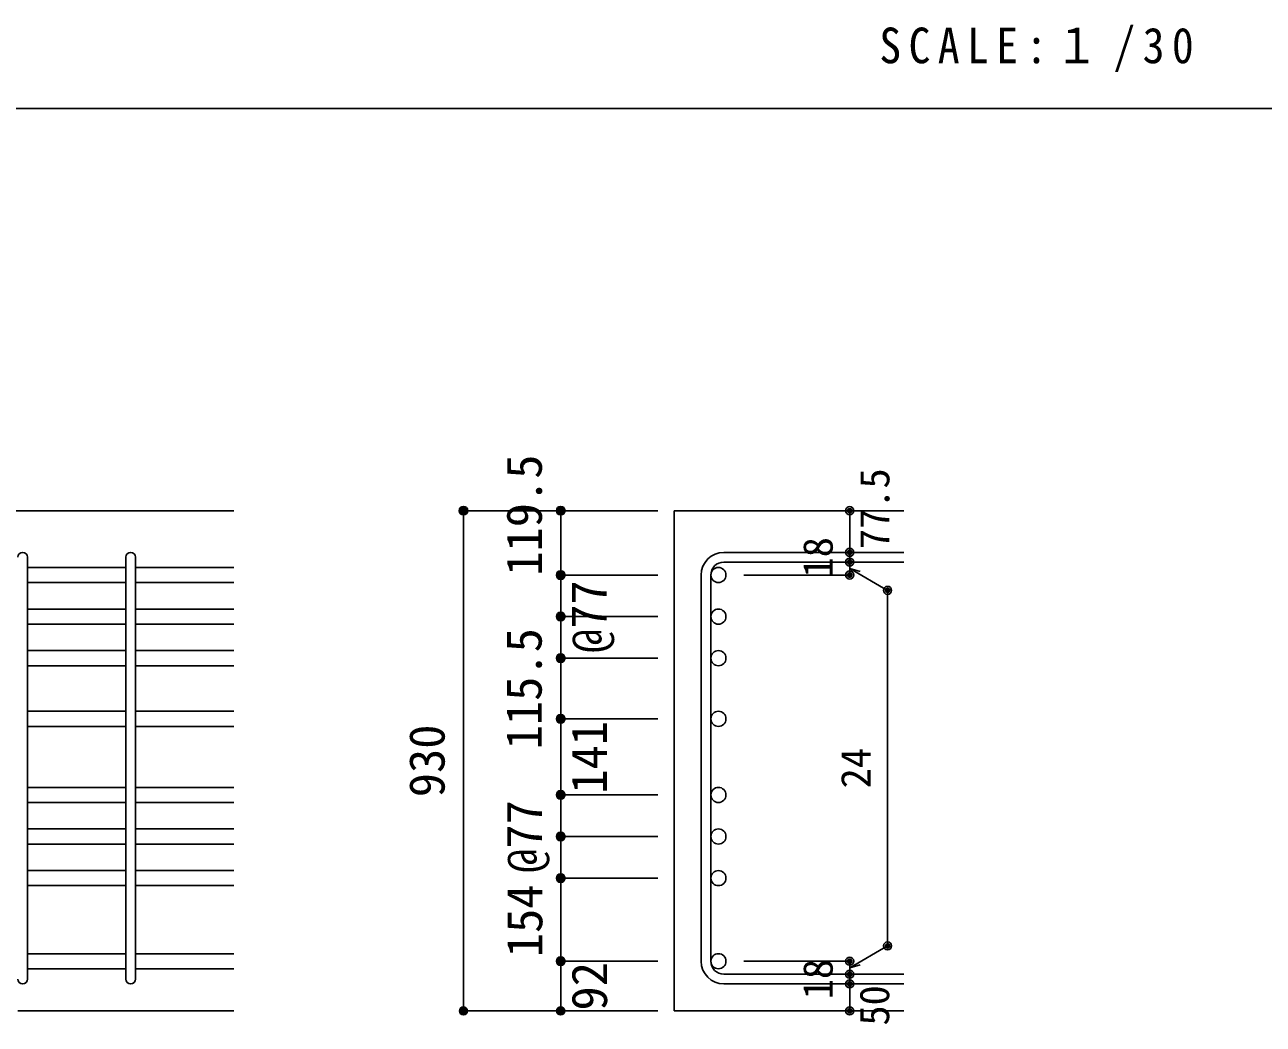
# Model space of a CAD drawing. Units: millimetres at full size, sheet at 1:30; details may follow other scales. Extents: x -5973 to 5954, y -4195 to 4201.
# Drawn here: x 1340 to 3633, y -1918 to -67 of the extents above; entities that cross this region are included whole.
import ezdxf
from ezdxf.enums import TextEntityAlignment as Align

# ---------------------------------------------------------------- set-up
doc = ezdxf.new("R2010")
doc.units = ezdxf.units.MM
doc.header["$LTSCALE"] = 30
doc.header["$PDMODE"] = 32
doc.header["$PDSIZE"] = 15
for name, color, linetype in [('0-1_躯体線', 2, 'Continuous'), ('0-5_基礎梁筋', 7, 'Continuous'), ('0-6_スタラップ筋', 7, 'Continuous'), ('0-D_寸法', 4, 'Continuous'), ('6-7_文字', 7, 'Continuous'), ('F-0_枠', 6, 'Continuous')]:
    doc.layers.add(name, color=color, linetype=linetype)
doc.styles.add('ＭＳ ゴシック', font='')
doc.styles.get('ＭＳ ゴシック').set_extended_font_data('MS Gothic')

msp = doc.modelspace()

# ---------------------------------------------------------------- linework, layer by layer
at = {"layer": '0-1_躯体線'}
for p, q in [((1727.44, -967.16), (-222.56, -967.16)), ((2967.44, -967.16), (2542.44, -967.16)), ((2542.44, -967.16), (2542.44, -1893.66)), ((1327.44, -1893.66), (1727.44, -1893.66)), ((2967.44, -1893.66), (2542.44, -1893.66))]:
    msp.add_line(p, q, dxfattribs=at)
at = {"layer": '0-5_基礎梁筋'}
for p, q in [((1345.44, -1072.36), (1527.44, -1072.36)), ((1545.44, -1072.36), (1727.44, -1072.36)), ((1345.44, -1100.36), (1527.44, -1100.36)), ((1545.44, -1100.36), (1727.44, -1100.36)), ((1345.44, -1149.36), (1527.44, -1149.36)), ((1545.44, -1149.36), (1727.44, -1149.36)), ((1345.44, -1177.36), (1527.44, -1177.36)), ((1545.44, -1177.36), (1727.44, -1177.36)), ((1345.44, -1226.36), (1527.44, -1226.36)), ((1545.44, -1226.36), (1727.44, -1226.36)), ((1345.44, -1254.36), (1527.44, -1254.36)), ((1545.44, -1254.36), (1727.44, -1254.36)), ((1345.44, -1338.66), (1527.44, -1338.66)), ((1545.44, -1338.66), (1727.44, -1338.66)), ((1345.44, -1366.66), (1527.44, -1366.66)), ((1545.44, -1366.66), (1727.44, -1366.66)), ((1345.44, -1479.66), (1527.44, -1479.66)), ((1545.44, -1479.66), (1727.44, -1479.66)), ((1345.44, -1507.66), (1527.44, -1507.66)), ((1545.44, -1507.66), (1727.44, -1507.66)), ((1345.44, -1556.66), (1527.44, -1556.66)), ((1545.44, -1556.66), (1727.44, -1556.66)), ((1345.44, -1584.66), (1527.44, -1584.66)), ((1545.44, -1584.66), (1727.44, -1584.66)), ((1345.44, -1633.66), (1527.44, -1633.66)), ((1545.44, -1633.66), (1727.44, -1633.66)), ((1345.44, -1661.66), (1527.44, -1661.66)), ((1545.44, -1661.66), (1727.44, -1661.66)), ((1345.44, -1787.66), (1527.44, -1787.66)), ((1545.44, -1787.66), (1727.44, -1787.66)), ((1345.44, -1815.66), (1527.44, -1815.66)), ((1545.44, -1815.66), (1727.44, -1815.66))]:
    msp.add_line(p, q, dxfattribs=at)
at = {"layer": '0-5_基礎梁筋', "color": 3}
for centre in [(2624.44, -1086.36), (2624.44, -1163.36), (2624.44, -1240.36), (2624.44, -1352.66), (2624.44, -1493.66), (2624.44, -1570.66), (2624.44, -1647.66), (2624.44, -1801.66)]:
    msp.add_circle(centre, 14, dxfattribs=at)
at = {"layer": '0-6_スタラップ筋'}
for p, q in [((1345.44, -1053.36), (1345.44, -1834.66)), ((1527.44, -1834.66), (1527.44, -1053.36)), ((1545.44, -1053.36), (1545.44, -1834.66)), ((2634.44, -1044.36), (2967.44, -1044.36)), ((2634.44, -1062.36), (2967.44, -1062.36)), ((2592.44, -1086.36), (2592.44, -1801.66)), ((2610.44, -1086.36), (2610.44, -1801.66)), ((2634.44, -1825.66), (2967.44, -1825.66)), ((2634.44, -1843.66), (2967.44, -1843.66))]:
    msp.add_line(p, q, dxfattribs=at)
for centre, radius, start, end in [((1336.44, -1053.36), 9, 0, 180), ((1536.44, -1053.36), 9, 0, 180), ((2634.44, -1086.36), 42, 90, 180), ((2634.44, -1086.36), 24, 90, 180), ((2634.44, -1801.66), 42, 180, 270), ((2634.44, -1801.66), 24, 180, 270), ((1336.44, -1834.66), 9, 180, 0), ((1536.44, -1834.66), 9, 180, 0)]:
    msp.add_arc(centre, radius, start, end, dxfattribs=at)
at = {"layer": '0-D_寸法'}
for p, q in [((2152.44, -967.16), (2332.44, -967.16)), ((2152.44, -967.16), (2332.44, -967.16)), ((2152.44, -967.16), (2152.44, -1893.66)), ((2332.44, -967.16), (2512.44, -967.16)), ((2332.44, -967.16), (2512.44, -967.16)), ((2332.44, -1893.66), (2332.44, -967.16)), ((2867.44, -1044.36), (2867.44, -967.16)), ((2867.44, -967.16), (2867.44, -1044.36)), ((2867.44, -1062.36), (2867.44, -1044.36)), ((2867.44, -1062.36), (2867.44, -1086.36)), ((2867.44, -1074.36), (2937.5, -1114.81)), ((2867.44, -1074.36), (2886.76, -1079.54)), ((2332.44, -1086.36), (2512.44, -1086.36)), ((2332.44, -1086.36), (2512.44, -1086.36)), ((2867.44, -1086.36), (2671.35, -1086.36)), ((2937.5, -1114.81), (2937.5, -1773.21)), ((2332.44, -1163.36), (2512.44, -1163.36)), ((2332.44, -1163.36), (2512.44, -1163.36)), ((2332.44, -1240.36), (2512.44, -1240.36)), ((2332.44, -1352.66), (2512.44, -1352.66)), ((2332.44, -1493.66), (2512.44, -1493.66)), ((2332.44, -1570.66), (2512.44, -1570.66)), ((2332.44, -1647.66), (2512.44, -1647.66)), ((2867.44, -1813.66), (2937.5, -1773.21)), ((2332.44, -1801.66), (2512.44, -1801.66)), ((2867.44, -1801.66), (2671.35, -1801.66)), ((2867.44, -1825.66), (2867.44, -1801.66)), ((2867.44, -1813.66), (2886.76, -1808.49)), ((2867.44, -1843.66), (2867.44, -1825.66)), ((2867.44, -1893.66), (2867.44, -1843.66)), ((2152.44, -1893.66), (2332.44, -1893.66)), ((2332.44, -1893.66), (2512.44, -1893.66))]:
    msp.add_line(p, q, dxfattribs=at)
for centre, radius in [((2152.44, -967.16), 8), ((2152.44, -967.16), 7.2), ((2152.44, -967.16), 6.4), ((2152.44, -967.16), 5.6), ((2152.44, -967.16), 4.8), ((2332.44, -967.16), 8), ((2332.44, -967.16), 7.2), ((2332.44, -967.16), 6.4), ((2332.44, -967.16), 5.6), ((2332.44, -967.16), 4.8), ((2152.44, -967.16), 4), ((2152.44, -967.16), 3.2), ((2152.44, -967.16), 2.4), ((2152.44, -967.16), 1.6), ((2152.44, -967.16), 0.8), ((2332.44, -967.16), 4), ((2332.44, -967.16), 3.2), ((2332.44, -967.16), 2.4), ((2332.44, -967.16), 1.6), ((2332.44, -967.16), 0.8), ((2867.44, -967.16), 4), ((2867.44, -967.16), 3.6), ((2867.44, -967.16), 3.2), ((2867.44, -967.16), 2.8), ((2867.44, -967.16), 2.4), ((2867.44, -967.16), 2), ((2867.44, -967.16), 1.6), ((2867.44, -967.16), 1.2), ((2867.44, -967.16), 0.8), ((2867.44, -967.16), 0.4), ((2867.44, -1044.36), 4), ((2867.44, -1044.36), 3.6), ((2867.44, -1044.36), 3.2), ((2867.44, -1044.36), 2.8), ((2867.44, -1044.36), 2.4), ((2867.44, -1044.36), 2), ((2867.44, -1044.36), 1.6), ((2867.44, -1044.36), 1.2), ((2867.44, -1044.36), 0.8), ((2867.44, -1044.36), 0.4), ((2867.44, -1062.36), 4), ((2867.44, -1062.36), 3.6), ((2867.44, -1062.36), 3.2), ((2867.44, -1062.36), 2.8), ((2867.44, -1062.36), 2.4), ((2867.44, -1062.36), 2), ((2867.44, -1062.36), 1.6), ((2867.44, -1062.36), 1.2), ((2867.44, -1062.36), 0.8), ((2867.44, -1062.36), 0.4), ((2332.44, -1086.36), 8), ((2332.44, -1086.36), 7.2), ((2332.44, -1086.36), 6.4), ((2332.44, -1086.36), 5.6), ((2332.44, -1086.36), 4.8), ((2332.44, -1086.36), 4), ((2332.44, -1086.36), 3.2), ((2332.44, -1086.36), 2.4), ((2332.44, -1086.36), 1.6), ((2332.44, -1086.36), 0.8), ((2867.44, -1086.36), 4), ((2867.44, -1086.36), 3.6), ((2867.44, -1086.36), 3.2), ((2867.44, -1086.36), 2.8), ((2867.44, -1086.36), 2.4), ((2867.44, -1086.36), 2), ((2867.44, -1086.36), 1.6), ((2867.44, -1086.36), 1.2), ((2867.44, -1086.36), 0.8), ((2867.44, -1086.36), 0.4), ((2937.5, -1114.81), 4), ((2937.5, -1114.81), 3.6), ((2937.5, -1114.81), 3.2), ((2937.5, -1114.81), 2.8), ((2937.5, -1114.81), 2.4), ((2937.5, -1114.81), 2), ((2937.5, -1114.81), 1.6), ((2937.5, -1114.81), 1.2), ((2937.5, -1114.81), 0.8), ((2937.5, -1114.81), 0.4), ((2332.44, -1163.36), 8), ((2332.44, -1163.36), 7.2), ((2332.44, -1163.36), 6.4), ((2332.44, -1163.36), 5.6), ((2332.44, -1163.36), 4.8), ((2332.44, -1163.36), 4), ((2332.44, -1163.36), 3.2), ((2332.44, -1163.36), 2.4), ((2332.44, -1163.36), 1.6), ((2332.44, -1163.36), 0.8), ((2332.44, -1240.36), 8), ((2332.44, -1240.36), 7.2), ((2332.44, -1240.36), 6.4), ((2332.44, -1240.36), 5.6), ((2332.44, -1240.36), 4.8), ((2332.44, -1240.36), 4), ((2332.44, -1240.36), 3.2), ((2332.44, -1240.36), 2.4), ((2332.44, -1240.36), 1.6), ((2332.44, -1240.36), 0.8), ((2332.44, -1352.66), 8), ((2332.44, -1352.66), 7.2), ((2332.44, -1352.66), 6.4), ((2332.44, -1352.66), 5.6), ((2332.44, -1352.66), 4.8), ((2332.44, -1352.66), 4), ((2332.44, -1352.66), 3.2), ((2332.44, -1352.66), 2.4), ((2332.44, -1352.66), 1.6), ((2332.44, -1352.66), 0.8), ((2332.44, -1493.66), 8), ((2332.44, -1493.66), 7.2), ((2332.44, -1493.66), 6.4), ((2332.44, -1493.66), 5.6), ((2332.44, -1493.66), 4.8), ((2332.44, -1493.66), 4), ((2332.44, -1493.66), 3.2), ((2332.44, -1493.66), 2.4), ((2332.44, -1493.66), 1.6), ((2332.44, -1493.66), 0.8), ((2332.44, -1570.66), 8), ((2332.44, -1570.66), 7.2), ((2332.44, -1570.66), 6.4), ((2332.44, -1570.66), 5.6), ((2332.44, -1570.66), 4.8), ((2332.44, -1570.66), 4), ((2332.44, -1570.66), 3.2), ((2332.44, -1570.66), 2.4), ((2332.44, -1570.66), 1.6), ((2332.44, -1570.66), 0.8), ((2332.44, -1647.66), 8), ((2332.44, -1647.66), 7.2), ((2332.44, -1647.66), 6.4), ((2332.44, -1647.66), 5.6), ((2332.44, -1647.66), 4.8), ((2332.44, -1647.66), 4), ((2332.44, -1647.66), 3.2), ((2332.44, -1647.66), 2.4), ((2332.44, -1647.66), 1.6), ((2332.44, -1647.66), 0.8), ((2937.5, -1773.21), 4), ((2937.5, -1773.21), 3.6), ((2937.5, -1773.21), 3.2), ((2937.5, -1773.21), 2.8), ((2937.5, -1773.21), 2.4), ((2937.5, -1773.21), 2), ((2937.5, -1773.21), 1.6), ((2937.5, -1773.21), 1.2), ((2937.5, -1773.21), 0.8), ((2937.5, -1773.21), 0.4), ((2332.44, -1801.66), 8), ((2332.44, -1801.66), 7.2), ((2332.44, -1801.66), 6.4), ((2332.44, -1801.66), 5.6), ((2332.44, -1801.66), 4.8), ((2332.44, -1801.66), 4), ((2332.44, -1801.66), 3.2), ((2332.44, -1801.66), 2.4), ((2332.44, -1801.66), 1.6), ((2332.44, -1801.66), 0.8), ((2867.44, -1801.66), 4), ((2867.44, -1801.66), 3.6), ((2867.44, -1801.66), 3.2), ((2867.44, -1801.66), 2.8), ((2867.44, -1801.66), 2.4), ((2867.44, -1801.66), 2), ((2867.44, -1801.66), 1.6), ((2867.44, -1801.66), 1.2), ((2867.44, -1801.66), 0.8), ((2867.44, -1801.66), 0.4), ((2867.44, -1825.66), 4), ((2867.44, -1825.66), 3.6), ((2867.44, -1825.66), 3.2), ((2867.44, -1825.66), 2.8), ((2867.44, -1825.66), 2.4), ((2867.44, -1825.66), 2), ((2867.44, -1825.66), 1.6), ((2867.44, -1825.66), 1.2), ((2867.44, -1825.66), 0.8), ((2867.44, -1825.66), 0.4), ((2867.44, -1843.66), 4), ((2867.44, -1843.66), 3.6), ((2867.44, -1843.66), 3.2), ((2867.44, -1843.66), 2.8), ((2867.44, -1843.66), 2.4), ((2867.44, -1843.66), 2), ((2867.44, -1843.66), 1.6), ((2867.44, -1843.66), 1.2), ((2867.44, -1843.66), 0.8), ((2867.44, -1843.66), 0.4), ((2152.44, -1893.66), 7.2), ((2152.44, -1893.66), 6.4), ((2152.44, -1893.66), 5.6), ((2152.44, -1893.66), 4.8), ((2152.44, -1893.66), 4), ((2152.44, -1893.66), 3.2), ((2152.44, -1893.66), 2.4), ((2152.44, -1893.66), 1.6), ((2152.44, -1893.66), 0.8), ((2332.44, -1893.66), 7.2), ((2332.44, -1893.66), 6.4), ((2332.44, -1893.66), 5.6), ((2332.44, -1893.66), 4.8), ((2332.44, -1893.66), 4), ((2332.44, -1893.66), 3.2), ((2332.44, -1893.66), 2.4), ((2332.44, -1893.66), 1.6), ((2332.44, -1893.66), 0.8), ((2867.44, -1893.66), 4), ((2867.44, -1893.66), 3.6), ((2867.44, -1893.66), 3.2), ((2867.44, -1893.66), 2.8), ((2867.44, -1893.66), 2.4), ((2867.44, -1893.66), 2), ((2867.44, -1893.66), 1.6), ((2867.44, -1893.66), 1.2), ((2867.44, -1893.66), 0.8), ((2867.44, -1893.66), 0.4)]:
    msp.add_circle(centre, radius, dxfattribs=at)
at = {"layer": '0-D_寸法', "color": 7}
for p in [(2152.44, -967.16), (2152.44, -967.16), (2332.44, -967.16), (2867.44, -967.16), (2867.44, -1044.36), (2867.44, -1062.36), (2332.44, -1086.36), (2867.44, -1086.36), (2937.5, -1114.81), (2332.44, -1163.36), (2332.44, -1240.36), (2332.44, -1240.36), (2332.44, -1352.66), (2332.44, -1352.66), (2332.44, -1493.66), (2332.44, -1493.66), (2332.44, -1570.66), (2332.44, -1570.66), (2332.44, -1647.66), (2332.44, -1647.66), (2937.5, -1773.21), (2332.44, -1801.66), (2332.44, -1801.66), (2867.44, -1801.66), (2867.44, -1801.66), (2867.44, -1825.66), (2867.44, -1843.66), (2152.44, -1893.66), (2152.44, -1893.66), (2332.44, -1893.66), (2867.44, -1893.66)]:
    msp.add_point(p, dxfattribs=at)
at = {"layer": 'F-0_枠', "color": 2}
msp.add_line((-5972.88, -222.05), (3723.6, -222.05), dxfattribs=at)

# ---------------------------------------------------------------- texts
at = {"layer": '0-D_寸法', "style": 'ＭＳ ゴシック'}
for s, height, p in [('119.5', 65.98, (2317.44, -1087.66)), ('77.5', 54.99, (2957.44, -1038.36)), ('18', 54.99, (2852.44, -1090.86)), ('@77', 65.98, (2437.44, -1230.86)), ('115.5', 65.98, (2317.09, -1409.17)), ('930', 65.98, (2137.44, -1497.91)), ('141', 65.98, (2437.69, -1491.38)), ('24', 54.99, (2922.5, -1481.51)), ('@77', 65.98, (2317.44, -1638.16)), ('154', 65.98, (2318.25, -1794.11)), ('92', 65.98, (2438.12, -1892.95)), ('18', 54.99, (2852.44, -1872.16)), ('50', 54.99, (2957.08, -1920.89))]:
    msp.add_text(s, height=height, rotation=90, dxfattribs=at).set_placement(p, align=Align.BOTTOM_LEFT)
at = {"layer": '6-7_文字', "color": 2, "insert": (2922.26, -154.55), "char_height": 65.98, "attachment_point": 7, "style": 'ＭＳ ゴシック'}
msp.add_mtext('\\T1.34;\\W0.9;SCALE:１/30', dxfattribs=at)

doc.saveas('drawing.dxf')
